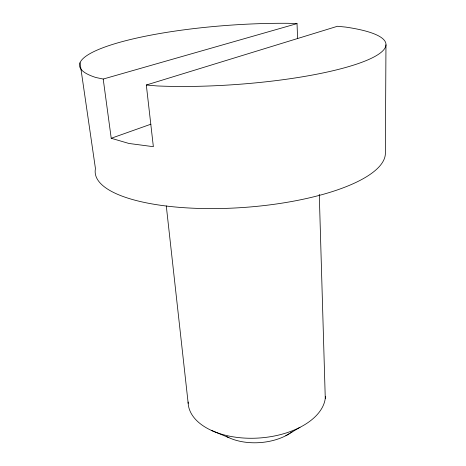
<?xml version="1.0" encoding="UTF-8"?>
<svg xmlns="http://www.w3.org/2000/svg" width="466" height="466" viewBox="0 0 466 466"><rect width="100%" height="100%" fill="white"/><g stroke="black" fill="none" stroke-linecap="round" stroke-linejoin="round"><path stroke-width="0.7" d="M385.965 44.818L385.37 153.611A145.427 45.225 -4 0 1 234.998 207.993A145.427 45.225 -4 0 1 95.454 168.622L80.035 62.747M285.827 435.722L300.005 427.316M297.599 38.684L297.028 23.615L288.023 23.3A153.576 29.801 -4 0 0 119.313 42.429A153.576 29.801 -4 0 0 95.845 77.496L103.213 79.051L111.223 138.274L150.937 124.183M146.318 85.01L337.483 26.265L345.65 27.086A153.576 29.801 -4 0 1 352.669 65.403A153.576 29.801 -4 0 1 157.234 85.948L146.318 85.01L153.361 146.691L128.919 143.464L111.223 138.274M103.213 79.051L297.028 23.615M211.378 430.398L228.893 437.673M166.286 205.908L188.182 403.381M319.28 194.31L325.268 398.366M292.135 431.836A45.068 26.725 -4 0 1 290.365 433.077M289.124 433.869A45.068 26.725 -4 0 1 226.33 436.392M325.443 396.286A68.776 39.412 -4 0 1 256.178 438.168A68.776 39.412 -4 0 1 188.13 402.012"/></g></svg>
